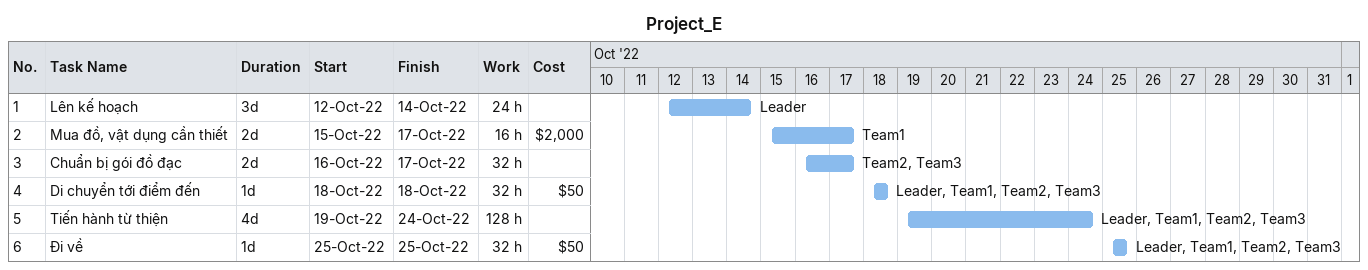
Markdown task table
Project_E

| ID | Task | Duration | Start | Finish | Resources | Work (h) | Cost ($) |
|---|---|---|---|---|---|---|---|
| 1 | Lên kế hoạch | 3d | 2022-10-12 | 2022-10-14 | Leader | 24 |  |
| 2 | Mua đồ, vật dụng cần thiết | 2d | 2022-10-15 | 2022-10-17 | Team1 | 16 | 2000 |
| 3 | Chuẩn bị gói đồ đạc | 2d | 2022-10-16 | 2022-10-17 | Team2, Team3 | 32 |  |
| 4 | Di chuyển tới điểm đến | 1d | 2022-10-18 | 2022-10-18 | Leader, Team1, Team2, Team3 | 32 | 50 |
| 5 | Tiến hành từ thiện | 4d | 2022-10-19 | 2022-10-24 | Leader, Team1, Team2, Team3 | 128 |  |
| 6 | Đi về | 1d | 2022-10-25 | 2022-10-25 | Leader, Team1, Team2, Team3 | 32 | 50 |
